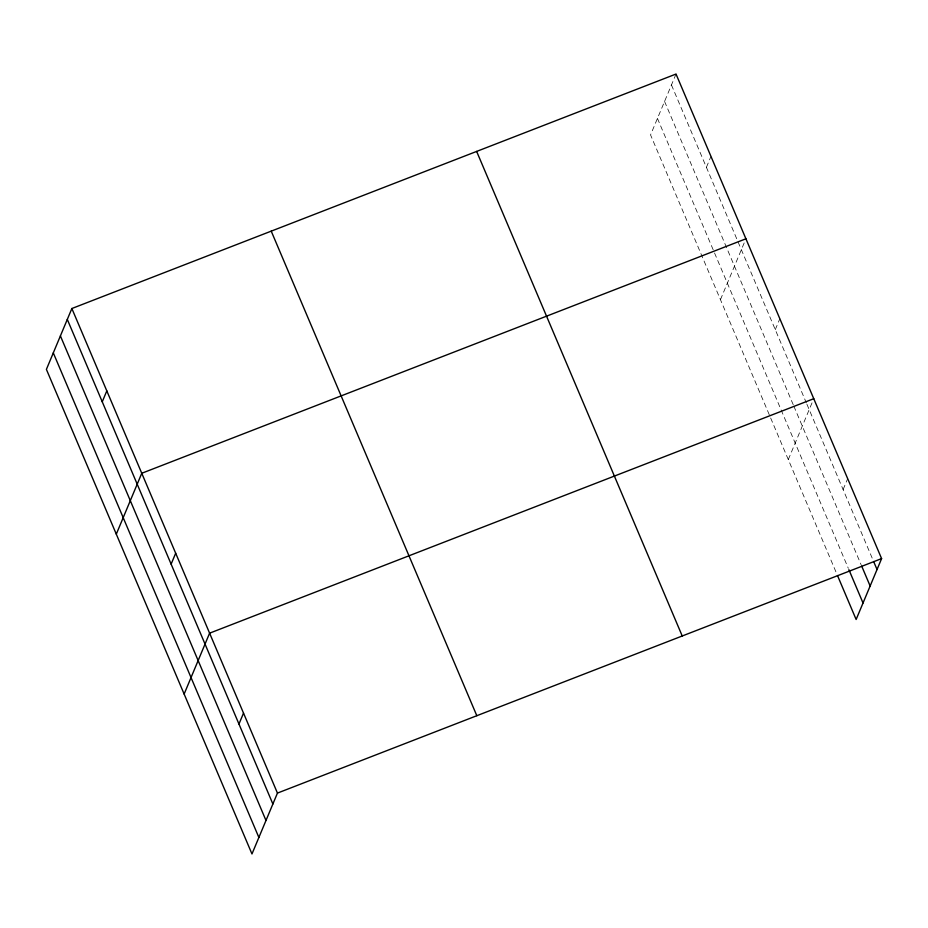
<?xml version="1.0" encoding="UTF-8"?>
<svg xmlns="http://www.w3.org/2000/svg" width="928" height="928" viewBox="0 0 928 928"><rect width="100%" height="100%" fill="white"/><g stroke="black" fill="none" stroke-linecap="round" stroke-linejoin="round"><path stroke-width="0.7" stroke-dasharray="4.64 3.48" d="M676.025 74.043L650.551 134.908L836.917 574.177M706.405 167.33L710.964 156.414M720.453 299.663L745.915 238.798M775.274 329.66L779.833 318.745M788.29 459.58L813.763 398.704M843.111 489.566L847.682 478.662M671.454 84.947L806.374 402.949M806.931 404.283L873.074 560.199M664.564 101.43L793.254 404.782M793.823 406.116L861.091 564.688M657.453 118.424L848.331 568.354"/><path stroke-width="1.39" d="M71.862 308.514L46.4 369.39L251.975 853.957L277.449 793.092L71.862 308.514L676.025 74.043L881.6 558.61L856.138 619.486L837.485 575.511M102.254 401.801L106.813 390.885M116.302 534.145L141.764 473.268L745.915 238.798M171.123 564.131L175.682 553.227M184.138 694.051L209.6 633.174L813.763 398.704M238.96 724.037L243.519 713.133M277.449 793.092L881.6 558.61M873.642 561.533L877.041 569.525M861.66 566.022L870.139 586.009M848.9 569.688L863.028 603.003M476.644 151.415L682.231 635.993M271.231 231.142L476.818 715.708M67.303 319.418L272.878 803.996M60.401 335.913L265.988 820.48M53.302 352.895L258.877 837.474"/></g></svg>
